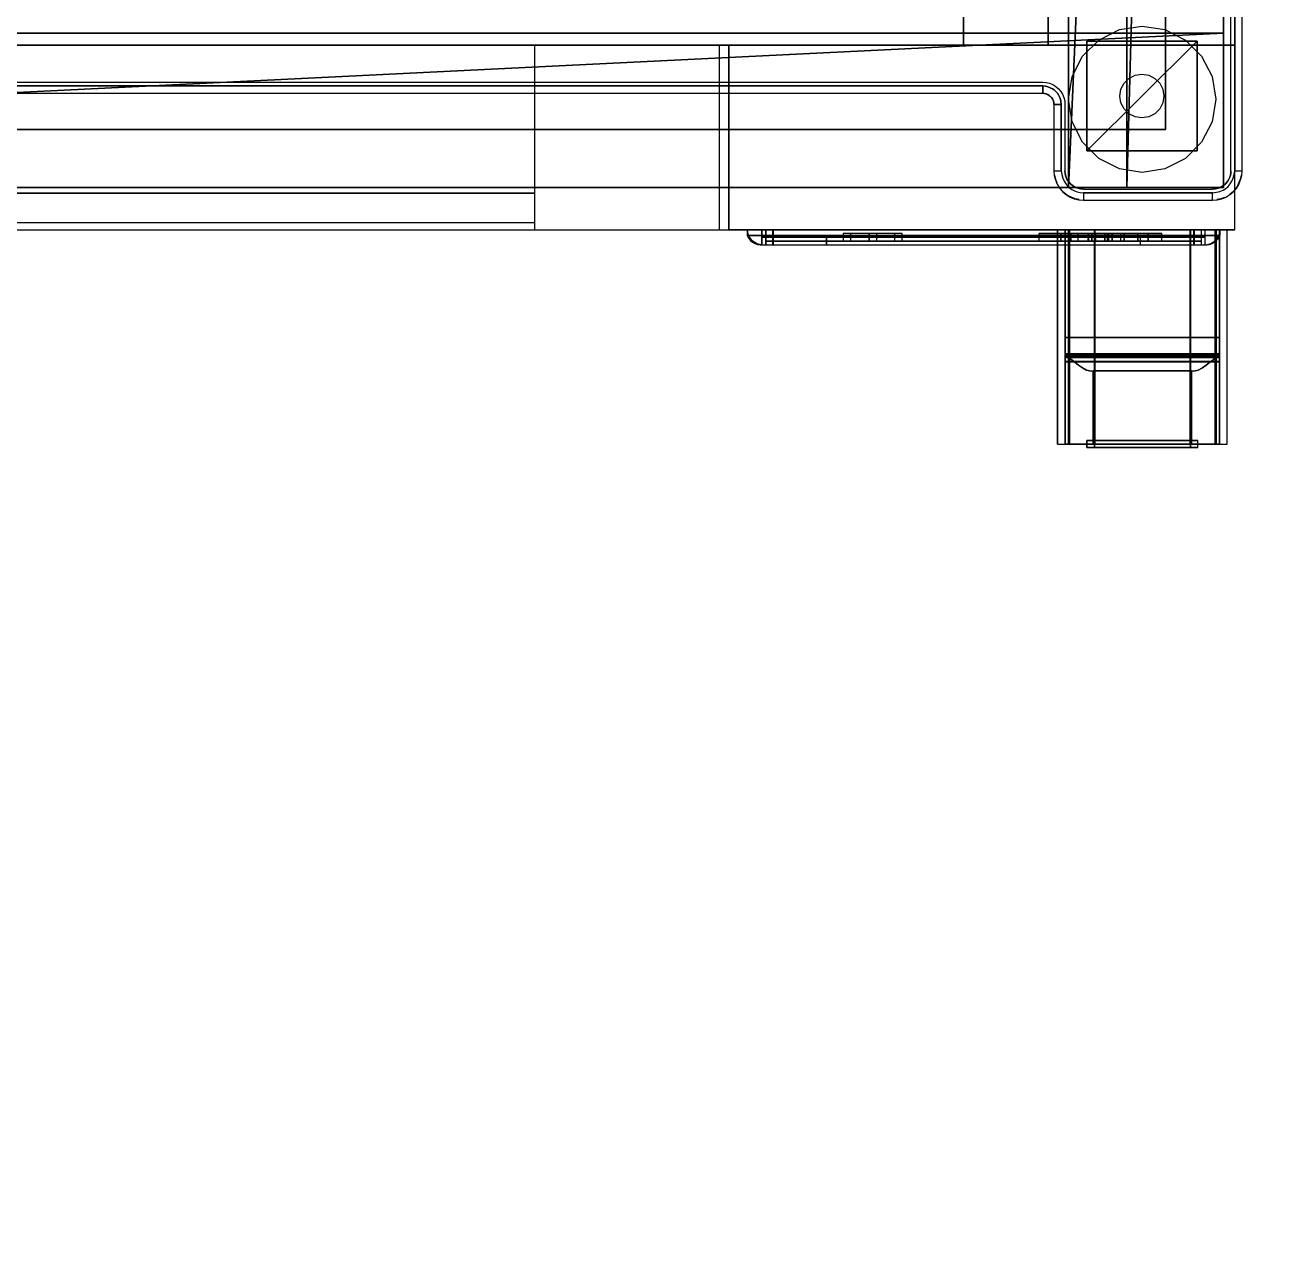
# Model space of a CAD drawing. Units: millimetres at full size, sheet at 1:50. Extents: x -9750 to 9750, y -6680 to 6675.
# Drawn here: x -1198 to -861.9, y 3808.8 to 4139.1 of the extents above; entities that cross this region are included whole.
import ezdxf

# ---------------------------------------------------------------- set-up
doc = ezdxf.new("R2010")
doc.units = ezdxf.units.MM
doc.header["$LTSCALE"] = 50
doc.layers.add('0-A_汎用オブジェクト（実装）', color=4, linetype='Continuous')

msp = doc.modelspace()

# ---------------------------------------------------------------- wipeouts: each hides what was drawn before it
msp.add_wipeout([(296.23, 5045.05), (-3865.77, 5045.05), (-3865.77, 3795.05), (-3865.77, 3795.05)])

# ---------------------------------------------------------------- next in the draw order: wipeouts: each hides what was drawn before it
msp.add_wipeout([(296.23, 5045.05), (-3865.77, 3795.05), (296.23, 3795.05), (296.23, 3795.05)])

# ---------------------------------------------------------------- next in the draw order: linework, layer by layer
at = {"layer": '0-A_汎用オブジェクト（実装）'}
for p, q in [((-899.68, 4095.05), (-899.68, 5045.05)), ((-899.68, 4095.05), (-899.68, 5045.05)), ((-873.44, 5045.05), (-873.44, 4095.05)), ((-873.44, 5045.05), (-873.44, 4095.05)), ((-873.44, 5045.05), (-873.44, 4095.05)), ((-889.18, 5029.39), (-889.18, 4110.71)), ((-889.18, 5029.39), (-889.18, 4110.71)), ((-868.45, 4099.57), (-868.45, 4159.52)), ((-871.45, 4099.57), (-871.45, 4156.52)), ((-871.45, 4099.57), (-871.45, 4156.52)), ((-943.85, 4151.93), (-943.85, 4133.52)), ((-920.92, 4151.93), (-920.92, 4133.52)), ((-907.22, 4134.96), (-901.67, 4137.78)), ((-907.22, 4134.96), (-901.67, 4137.78)), ((-901.67, 4137.78), (-895.52, 4138.75)), ((-901.67, 4137.78), (-895.52, 4138.75)), ((-895.52, 4138.75), (-889.36, 4137.78)), ((-895.52, 4138.75), (-889.36, 4137.78)), ((-889.36, 4137.78), (-883.81, 4134.96)), ((-889.36, 4137.78), (-883.81, 4134.96)), ((-1723.44, 4136.81), (-873.44, 4136.81)), ((-1723.44, 4136.81), (-873.44, 4136.81)), ((-911.63, 4130.58), (-907.22, 4134.96)), ((-911.63, 4130.58), (-907.22, 4134.96)), ((-910.49, 4104.93), (-910.49, 4134.62)), ((-880.64, 4134.62), (-910.49, 4104.93)), ((-910.49, 4134.62), (-880.64, 4134.62)), ((-883.81, 4134.96), (-879.41, 4130.58)), ((-883.81, 4134.96), (-879.41, 4130.58)), ((-873.44, 4136.81), (-873.44, 4095.05)), ((-1726.45, 4133.52), (-870.45, 4133.52)), ((-1726.45, 4133.52), (-870.45, 4133.52)), ((-1675.98, 4133.52), (-920.92, 4133.52)), ((-1059.95, 4083.52), (-1059.95, 4133.52)), ((-1009.95, 4083.52), (-1009.95, 4133.52)), ((-1007.45, 4083.52), (-1007.45, 4133.52)), ((-870.45, 4133.52), (-1007.45, 4133.52)), ((-870.45, 4083.52), (-870.45, 4133.52)), ((-870.45, 4083.52), (-870.45, 4133.52)), ((-914.46, 4125.06), (-911.63, 4130.58)), ((-914.46, 4125.06), (-911.63, 4130.58)), ((-879.41, 4130.58), (-876.58, 4125.06)), ((-879.4, 4130.58), (-876.58, 4125.06)), ((-915.43, 4118.93), (-914.46, 4125.06)), ((-900.39, 4123.26), (-899.07, 4124.58)), ((-900.39, 4123.26), (-899.07, 4124.58)), ((-899.07, 4124.58), (-897.41, 4125.42)), ((-899.07, 4124.58), (-897.41, 4125.42)), ((-897.41, 4125.42), (-895.56, 4125.71)), ((-897.41, 4125.42), (-895.56, 4125.71)), ((-895.56, 4125.71), (-893.72, 4125.42)), ((-876.58, 4125.06), (-875.6, 4118.93)), ((-876.58, 4125.06), (-875.6, 4118.93)), ((-1674.49, 4123.52), (-922.41, 4123.52)), ((-1674.49, 4123.52), (-922.41, 4123.52)), ((-901.53, 4119.77), (-901.24, 4121.61)), ((-901.53, 4119.77), (-901.24, 4121.61)), ((-901.24, 4121.61), (-900.39, 4123.26)), ((-901.24, 4121.61), (-900.39, 4123.26)), ((-890.74, 4123.26), (-889.89, 4121.61)), ((-889.89, 4121.61), (-889.6, 4119.77)), ((-889.89, 4121.61), (-889.6, 4119.77)), ((-873.44, 4121.15), (-873.44, 4095.05)), ((-873.44, 4121.15), (-873.44, 4095.05)), ((-1674.49, 4120.52), (-922.41, 4120.52)), ((-919.41, 4117.52), (-919.41, 4099.56)), ((-916.41, 4117.52), (-916.41, 4099.56)), ((-914.46, 4112.81), (-915.43, 4118.93)), ((-901.24, 4117.94), (-901.53, 4119.77)), ((-889.89, 4117.94), (-890.74, 4116.28)), ((-889.89, 4117.94), (-890.74, 4116.28)), ((-889.6, 4119.77), (-889.89, 4117.94)), ((-889.6, 4119.77), (-889.89, 4117.94)), ((-875.6, 4118.93), (-876.58, 4112.81)), ((-875.6, 4118.93), (-876.58, 4112.81)), ((-897.41, 4114.13), (-899.07, 4114.97)), ((-895.56, 4113.84), (-897.41, 4114.13)), ((-895.56, 4113.84), (-897.41, 4114.13)), ((-893.72, 4114.13), (-895.56, 4113.84)), ((-893.72, 4114.13), (-895.56, 4113.84)), ((-892.06, 4114.97), (-893.72, 4114.13)), ((-892.06, 4114.97), (-893.72, 4114.13)), ((-890.74, 4116.28), (-892.06, 4114.97)), ((-890.74, 4116.28), (-892.06, 4114.97)), ((-889.18, 4110.71), (-1707.7, 4110.71)), ((-911.63, 4107.29), (-914.46, 4112.81)), ((-911.63, 4107.29), (-914.46, 4112.81)), ((-876.58, 4112.81), (-879.41, 4107.29)), ((-876.58, 4112.81), (-879.41, 4107.29)), ((-907.22, 4102.91), (-911.63, 4107.29)), ((-907.22, 4102.91), (-911.63, 4107.29)), ((-879.41, 4107.29), (-883.81, 4102.91)), ((-879.4, 4107.29), (-883.81, 4102.91)), ((-901.67, 4100.09), (-907.22, 4102.91)), ((-901.67, 4100.09), (-907.22, 4102.91)), ((-883.81, 4102.91), (-889.36, 4100.09)), ((-883.81, 4102.91), (-889.36, 4100.09)), ((-895.52, 4099.12), (-901.67, 4100.09)), ((-895.52, 4099.12), (-901.67, 4100.09)), ((-889.36, 4100.09), (-895.52, 4099.12)), ((-889.36, 4100.09), (-895.52, 4099.12)), ((-873.44, 4095.05), (-1723.44, 4095.05)), ((-873.44, 4095.05), (-915.42, 4095.05)), ((-873.44, 4095.05), (-915.42, 4095.05)), ((-911.42, 4094.57), (-876.45, 4094.57)), ((-911.42, 4094.57), (-876.45, 4094.57)), ((-1536.95, 4093.52), (-1059.95, 4093.52)), ((-1059.95, 4085.52), (-1059.95, 4093.52)), ((-911.42, 4091.57), (-876.45, 4091.57)), ((-1536.95, 4085.52), (-1059.95, 4085.52)), ((-1726.45, 4083.52), (-870.45, 4083.52)), ((-1586.95, 4083.52), (-1009.95, 4083.52)), ((-1002.45, 4083.52), (-874.45, 4083.52)), ((-874.47, 4083.52), (-1002.44, 4083.52)), ((-998.44, 4079.52), (-998.44, 4083.52)), ((-998.44, 4081.52), (-998.44, 4083.52)), ((-878.46, 4083.52), (-998.44, 4083.52)), ((-878.46, 4081.52), (-998.44, 4081.52)), ((-997.44, 4080.52), (-997.44, 4083.52)), ((-997.44, 4079.52), (-997.44, 4083.52)), ((-997.44, 4083.52), (-879.47, 4083.52)), ((-879.47, 4080.52), (-997.44, 4080.52)), ((-980.95, 4081.52), (-895.95, 4081.52)), ((-980.95, 4079.52), (-980.95, 4081.52)), ((-960.44, 4082.52), (-976.44, 4082.52)), ((-960.44, 4080.52), (-976.44, 4080.52)), ((-969.44, 4082.52), (-969.44, 4080.52)), ((-967.44, 4082.52), (-967.44, 4080.52)), ((-923.46, 4082.52), (-890.15, 4082.52)), ((-890.15, 4080.52), (-923.46, 4080.52)), ((-918.44, 4025.52), (-918.44, 4083.52)), ((-918.44, 4083.52), (-872.46, 4083.52)), ((-874.52, 4083.52), (-916.38, 4083.52)), ((-916.38, 4025.52), (-916.38, 4083.52)), ((-900.38, 4082.52), (-900.38, 4080.52)), ((-900.38, 4082.52), (-900.38, 4080.52)), ((-896.65, 4082.52), (-896.65, 4080.52)), ((-895.95, 4079.52), (-895.95, 4081.52)), ((-893.87, 4082.52), (-893.87, 4080.52)), ((-879.47, 4079.52), (-879.47, 4083.52)), ((-879.47, 4080.52), (-879.47, 4083.52)), ((-878.46, 4079.52), (-878.46, 4083.52)), ((-878.46, 4081.52), (-878.46, 4083.52)), ((-874.52, 4083.52), (-874.52, 4025.52)), ((-874.47, 4083.52), (-874.47, 4082.02)), ((-872.46, 4025.52), (-872.46, 4083.52)), ((-998.94, 4079.52), (-877.97, 4079.52)), ((-980.95, 4079.52), (-895.95, 4079.52)), ((-918.44, 4025.52), (-872.46, 4025.52)), ((-874.52, 4025.52), (-916.38, 4025.52)), ((-910.45, 4024.57), (-910.45, 4026.52)), ((-910.45, 4026.52), (-880.45, 4026.52)), ((-880.45, 4024.57), (-910.45, 4024.57)), ((-880.45, 4024.57), (-880.45, 4026.52))]:
    msp.add_line(p, q, dxfattribs=at)
for points in [[(-915.42, 4095.05), (-873.44, 4095.05), (-873.44, 5045.05), (-915.42, 4095.05), (-873.44, 5045.05), (-915.42, 5045.05)], [(-915.42, 4095.05), (-873.44, 5045.05), (-915.42, 5045.05)], [(-899.68, 4095.05), (-873.44, 5045.05), (-899.68, 5045.05)], [(-899.68, 4095.05), (-873.44, 4095.05), (-873.44, 5045.05)], [(-1707.7, 4110.71), (-889.18, 4110.71), (-889.18, 5029.39), (-1707.7, 4110.71), (-889.18, 5029.39), (-1707.7, 5029.39)], [(-1707.7, 4110.71), (-889.18, 4110.71), (-889.18, 5029.39)], [(-870.45, 4157.52), (-870.45, 4099.57), (-868.45, 4099.57), (-868.45, 4159.52)], [(-920.92, 4151.93), (-1675.98, 4151.93), (-1675.98, 4133.52), (-920.92, 4133.52)], [(-1675.98, 4151.93), (-1675.98, 4133.52), (-920.92, 4133.52), (-920.92, 4151.93)], [(-1653.05, 4151.93), (-1653.05, 4133.52), (-943.85, 4133.52), (-943.85, 4151.93)], [(-943.85, 4151.93), (-1653.05, 4151.93), (-1653.05, 4133.52), (-943.85, 4133.52)], [(-1723.44, 4095.05), (-873.44, 4095.05), (-873.44, 4136.81), (-1723.44, 4095.05), (-873.44, 4136.81), (-1723.44, 4136.81)], [(-1723.44, 4095.05), (-873.44, 4095.05), (-873.44, 4136.81), (-1723.44, 4095.05), (-873.44, 4136.81), (-1723.44, 4136.81)], [(-910.49, 4104.93), (-880.64, 4104.93), (-880.64, 4134.62)], [(-910.49, 4104.93), (-880.64, 4134.62), (-910.49, 4134.62)], [(-880.64, 4134.62), (-880.64, 4104.93), (-910.49, 4104.93), (-880.64, 4104.93)], [(-910.49, 4104.93), (-880.64, 4134.62), (-910.49, 4134.62)], [(-1726.45, 4083.52), (-870.45, 4083.52), (-870.45, 4133.52), (-1726.45, 4133.52)], [(-870.45, 4083.52), (-870.45, 4133.52), (-1726.45, 4133.52), (-1726.45, 4083.52)], [(-1726.45, 4083.52), (-870.45, 4083.52), (-870.45, 4133.52), (-1726.45, 4133.52)], [(-870.45, 4083.52), (-870.45, 4133.52), (-1726.45, 4133.52), (-1726.45, 4083.52)], [(-1586.95, 4083.52), (-1009.95, 4083.52), (-1009.95, 4133.52), (-1586.95, 4133.52)], [(-1009.95, 4083.52), (-1009.95, 4133.52), (-1586.95, 4133.52), (-1586.95, 4083.52)], [(-1059.95, 4083.52), (-1059.95, 4133.52), (-1536.95, 4133.52), (-1536.95, 4083.52)], [(-1536.95, 4083.52), (-1059.95, 4083.52), (-1059.95, 4133.52), (-1536.95, 4133.52)], [(-1007.45, 4083.52), (-870.45, 4083.52), (-870.45, 4133.52), (-1007.45, 4133.52)], [(-922.41, 4122.52), (-1674.49, 4122.52), (-1674.49, 4120.52), (-922.41, 4120.52)], [(-919.47, 4117.96), (-919.41, 4117.52), (-917.41, 4117.52), (-917.53, 4118.4), (-917.74, 4119.19), (-918.04, 4119.89), (-918.41, 4120.52), (-918.87, 4121.06), (-919.32, 4121.45), (-919.82, 4121.78), (-920.38, 4122.05), (-921, 4122.27), (-921.67, 4122.42), (-922.41, 4122.52), (-922.41, 4120.52), (-921.97, 4120.46), (-921.56, 4120.37), (-921.19, 4120.24), (-920.85, 4120.08), (-920.55, 4119.88), (-920.28, 4119.65), (-920.05, 4119.38), (-919.85, 4119.08), (-919.69, 4118.74), (-919.56, 4118.37)], [(-922.41, 4120.52), (-921.97, 4120.46), (-921.56, 4120.37), (-921.19, 4120.24), (-920.87, 4120.08), (-920.55, 4119.88), (-920.64, 4119.95), (-921.04, 4120.2), (-921.48, 4120.38), (-921.94, 4120.49)], [(-920.05, 4119.38), (-919.85, 4119.08), (-919.69, 4118.74), (-919.56, 4118.37), (-919.47, 4117.96), (-919.41, 4117.52), (-919.44, 4117.99), (-919.55, 4118.45), (-919.73, 4118.89), (-919.98, 4119.29)], [(-917.41, 4099.56), (-917.41, 4117.52), (-919.41, 4117.52), (-919.41, 4099.56)], [(-919.08, 4097.5), (-918.65, 4096.32), (-918.99, 4097.3), (-919.24, 4098.38)], [(-868.61, 4098.39), (-868.86, 4097.31), (-869.56, 4095.59), (-868.77, 4097.51)], [(-916.35, 4093.29), (-916.11, 4093.09), (-917.07, 4093.91), (-917.88, 4094.86), (-917.68, 4094.62), (-917.07, 4093.91)], [(-871.5, 4093.29), (-870.79, 4093.91), (-870.17, 4094.62), (-869.97, 4094.86), (-870.13, 4094.68), (-869.64, 4095.43), (-869.32, 4095.93), (-870.13, 4094.68), (-870.79, 4093.91), (-871.74, 4093.09)], [(-1536.95, 4085.52), (-1059.95, 4085.52), (-1059.95, 4093.52), (-1536.95, 4093.52)], [(-1059.95, 4085.52), (-1059.95, 4093.52), (-1536.95, 4093.52), (-1536.95, 4085.52)], [(-916.29, 4093.25), (-915.55, 4092.76), (-915.04, 4092.44)], [(-912.59, 4091.73), (-913.67, 4091.98), (-915.38, 4092.68), (-913.47, 4091.89)], [(-876.45, 4093.57), (-911.42, 4093.57), (-911.42, 4091.57), (-876.45, 4091.57)], [(-874.39, 4091.89), (-873.2, 4092.32), (-874.19, 4091.98), (-875.27, 4091.73)], [(-1002.45, 4083.52), (-1002.4, 4083.01), (-1002.29, 4082.5), (-1002.12, 4082), (-1001.88, 4081.54), (-1001.59, 4081.11), (-1001.25, 4080.72), (-1000.86, 4080.37), (-1000.42, 4080.08), (-999.96, 4079.84), (-999.47, 4079.67), (-998.96, 4079.56), (-998.44, 4079.52), (-995.39, 4079.52), (-995.4, 4079.56), (-995.41, 4079.67), (-995.41, 4079.84), (-995.42, 4080.08), (-995.43, 4080.37), (-995.43, 4080.72), (-995.44, 4081.11), (-995.44, 4081.54), (-995.44, 4082), (-995.45, 4082.5), (-995.45, 4083.01), (-995.45, 4083.52)], [(-1002.45, 4083.52), (-1002.4, 4083.01), (-1002.29, 4082.5), (-1002.12, 4082), (-1001.88, 4081.54), (-1001.59, 4081.11), (-1001.25, 4080.72), (-1000.86, 4080.37), (-1000.42, 4080.08), (-999.96, 4079.84), (-999.47, 4079.67), (-998.96, 4079.56), (-998.44, 4079.52), (-995.39, 4079.52), (-995.4, 4079.56), (-995.41, 4079.67), (-995.41, 4079.84), (-995.42, 4080.08), (-995.43, 4080.37), (-995.43, 4080.72), (-995.44, 4081.11), (-995.44, 4081.54), (-995.44, 4082), (-995.45, 4082.5), (-995.45, 4083.01), (-995.45, 4083.52)], [(-995.52, 4082.02), (-995.52, 4083.52), (-1002.44, 4083.52), (-1002.44, 4082.02)], [(-995.5, 4082.02), (-995.5, 4083.52), (-1002.44, 4083.52), (-1002.44, 4082.02)], [(-1002.44, 4082.02), (-1002.38, 4081.88), (-1002.04, 4081.23), (-1001.57, 4080.65), (-1001.01, 4080.18), (-1000.36, 4079.83), (-999.66, 4079.61), (-998.94, 4079.52), (-995.47, 4079.52), (-995.48, 4079.61), (-995.49, 4079.83), (-995.5, 4080.18), (-995.51, 4080.65), (-995.52, 4081.23), (-995.52, 4081.88), (-995.52, 4082.02)], [(-1002.44, 4082.02), (-1002.38, 4081.88), (-1002.04, 4081.23), (-1001.57, 4080.65), (-1001.01, 4080.18), (-1000.36, 4079.83), (-999.66, 4079.61), (-998.94, 4079.52), (-995.46, 4079.52), (-995.47, 4079.61), (-995.48, 4079.83), (-995.48, 4080.18), (-995.49, 4080.65), (-995.5, 4081.23), (-995.5, 4081.88), (-995.5, 4082.02)], [(-998.44, 4083.52), (-998.44, 4081.52), (-995.41, 4081.52), (-995.41, 4083.52)], [(-995.39, 4079.52), (-995.39, 4083.52), (-998.44, 4083.52), (-998.44, 4079.52), (-998.39, 4079.52)], [(-998.44, 4083.52), (-998.44, 4081.52), (-995.41, 4081.52), (-995.41, 4083.52)], [(-998.44, 4079.52), (-995.39, 4079.52), (-995.39, 4083.52), (-998.44, 4083.52)], [(-995.44, 4079.52), (-995.44, 4083.52), (-997.44, 4083.52), (-997.44, 4079.52)], [(-997.44, 4083.52), (-997.44, 4080.52), (-995.44, 4080.52), (-995.44, 4083.52)], [(-997.44, 4083.52), (-997.44, 4080.52), (-995.43, 4080.52), (-995.43, 4083.52)], [(-997.44, 4079.52), (-995.43, 4079.52), (-995.43, 4083.52), (-997.44, 4083.52)], [(-881.39, 4082.02), (-881.39, 4083.52), (-995.52, 4083.52), (-995.52, 4082.02)], [(-995.47, 4079.52), (-881.44, 4079.52), (-881.43, 4079.61), (-881.42, 4079.83), (-881.41, 4080.18), (-881.4, 4080.65), (-881.39, 4081.23), (-881.39, 4081.88), (-881.39, 4082.02), (-995.52, 4082.02), (-995.52, 4081.88), (-995.52, 4081.23), (-995.51, 4080.65), (-995.5, 4080.18), (-995.49, 4079.83), (-995.48, 4079.61)], [(-995.5, 4082.02), (-881.39, 4082.02), (-881.39, 4083.52), (-995.5, 4083.52)], [(-881.44, 4079.52), (-881.43, 4079.61), (-881.42, 4079.83), (-881.41, 4080.18), (-881.4, 4080.65), (-881.39, 4081.23), (-881.39, 4081.88), (-881.39, 4082.02), (-995.5, 4082.02), (-995.5, 4081.88), (-995.5, 4081.23), (-995.49, 4080.65), (-995.48, 4080.18), (-995.48, 4079.83), (-995.47, 4079.61), (-995.46, 4079.52)], [(-995.4, 4079.56), (-995.39, 4079.52), (-881.5, 4079.52), (-881.49, 4079.56), (-881.49, 4079.67), (-881.48, 4079.84), (-881.47, 4080.08), (-881.47, 4080.37), (-881.46, 4080.72), (-881.46, 4081.11), (-881.45, 4081.54), (-881.45, 4082), (-881.45, 4082.5), (-881.45, 4083.01), (-881.45, 4083.52), (-995.45, 4083.52), (-995.45, 4083.01), (-995.45, 4082.5), (-995.44, 4082), (-995.44, 4081.54), (-995.44, 4081.11), (-995.43, 4080.72), (-995.43, 4080.37), (-995.42, 4080.08), (-995.41, 4079.84), (-995.41, 4079.67)], [(-881.49, 4079.56), (-881.49, 4079.67), (-881.48, 4079.84), (-881.47, 4080.08), (-881.47, 4080.37), (-881.46, 4080.72), (-881.46, 4081.11), (-881.45, 4081.54), (-881.45, 4082), (-881.45, 4082.5), (-881.45, 4083.01), (-881.45, 4083.52), (-995.45, 4083.52), (-995.45, 4083.01), (-995.45, 4082.5), (-995.44, 4082), (-995.44, 4081.54), (-995.44, 4081.11), (-995.43, 4080.72), (-995.43, 4080.37), (-995.42, 4080.08), (-995.41, 4079.84), (-995.41, 4079.67), (-995.4, 4079.56), (-995.39, 4079.52), (-881.5, 4079.52)], [(-995.44, 4080.52), (-881.47, 4080.52), (-881.47, 4083.52), (-995.44, 4083.52)], [(-881.47, 4083.52), (-995.44, 4083.52), (-995.44, 4079.52), (-881.47, 4079.52)], [(-995.43, 4083.52), (-995.43, 4079.52), (-881.47, 4079.52), (-881.47, 4083.52)], [(-881.47, 4080.52), (-881.47, 4083.52), (-995.43, 4083.52), (-995.43, 4080.52)], [(-995.41, 4081.52), (-881.48, 4081.52), (-881.48, 4083.52), (-995.41, 4083.52)], [(-881.48, 4081.52), (-881.48, 4083.52), (-995.41, 4083.52), (-995.41, 4081.52)], [(-881.5, 4083.52), (-995.39, 4083.52), (-995.39, 4079.52), (-881.5, 4079.52)], [(-995.39, 4083.52), (-995.39, 4079.52), (-881.5, 4079.52), (-881.5, 4083.52)], [(-980.95, 4079.52), (-895.95, 4079.52), (-895.95, 4081.52), (-980.95, 4081.52)], [(-895.95, 4079.52), (-895.95, 4081.52), (-980.95, 4081.52), (-980.95, 4079.52)], [(-960.44, 4080.52), (-960.44, 4082.52), (-976.44, 4082.52), (-976.44, 4080.52)], [(-960.44, 4080.52), (-960.44, 4082.52), (-976.44, 4082.52), (-976.44, 4080.52)], [(-974.44, 4082.52), (-974.44, 4080.52), (-969.44, 4080.52), (-969.44, 4082.52)], [(-967.44, 4082.52), (-967.44, 4080.52), (-962.44, 4080.52), (-962.44, 4082.52)], [(-923.46, 4082.52), (-923.46, 4080.52), (-917.53, 4080.52), (-917.53, 4082.52)], [(-918.44, 4083.52), (-918.44, 4025.52), (-915.42, 4025.52), (-915.42, 4083.52)], [(-918.44, 4083.52), (-918.44, 4025.52), (-915.19, 4025.52), (-915.19, 4083.52)], [(-910.08, 4082.52), (-917.53, 4082.52), (-917.53, 4080.52), (-910.08, 4080.52)], [(-917.53, 4082.52), (-917.53, 4080.52), (-914.84, 4080.52), (-914.84, 4082.52)], [(-916.38, 4054.43), (-916.38, 4049.83), (-874.52, 4049.83), (-874.52, 4054.43), (-916.38, 4054.43), (-874.52, 4054.43), (-874.52, 4083.52), (-916.38, 4083.52)], [(-916.38, 4083.52), (-916.38, 4025.52), (-915.42, 4025.52), (-915.42, 4083.52)], [(-908.45, 4025.52), (-882.44, 4025.52), (-882.44, 4083.52), (-908.45, 4083.52), (-908.45, 4025.52), (-908.45, 4083.52), (-915.42, 4083.52), (-915.42, 4025.52)], [(-915.42, 4083.52), (-915.42, 4025.52), (-908.45, 4025.52), (-908.45, 4083.52)], [(-915.19, 4083.52), (-915.19, 4025.52), (-908.36, 4025.52), (-908.36, 4083.52)], [(-914.84, 4082.52), (-914.84, 4080.52), (-910.07, 4080.52), (-910.07, 4082.52)], [(-912.93, 4082.52), (-912.93, 4080.52), (-893.87, 4080.52), (-893.87, 4082.52)], [(-909.11, 4082.52), (-912.93, 4082.52), (-912.93, 4080.52), (-909.11, 4080.52)], [(-905.59, 4082.52), (-910.08, 4082.52), (-910.08, 4080.52), (-905.59, 4080.52)], [(-908.16, 4080.52), (-908.16, 4082.52), (-910.07, 4082.52), (-910.07, 4080.52)], [(-908.16, 4082.52), (-909.11, 4082.52), (-909.11, 4080.52), (-908.16, 4080.52)], [(-882.44, 4025.52), (-882.44, 4083.52), (-908.45, 4083.52), (-908.45, 4025.52)], [(-882.54, 4025.52), (-882.54, 4083.52), (-908.36, 4083.52), (-908.36, 4025.52)], [(-908.23, 4082.52), (-908.23, 4080.52), (-904.6, 4080.52), (-904.6, 4082.52)], [(-893.87, 4082.52), (-908.23, 4082.52), (-908.23, 4080.52), (-893.87, 4080.52)], [(-904.88, 4082.52), (-908.16, 4082.52), (-908.16, 4080.52), (-904.88, 4080.52)], [(-908.16, 4082.52), (-908.16, 4080.52), (-904.88, 4080.52), (-904.88, 4082.52)], [(-903.61, 4080.52), (-903.61, 4082.52), (-905.59, 4082.52), (-905.59, 4080.52)], [(-901.26, 4080.52), (-901.26, 4082.52), (-904.88, 4082.52), (-904.88, 4080.52)], [(-904.6, 4082.52), (-904.6, 4080.52), (-903.61, 4080.52), (-903.61, 4082.52)], [(-900.38, 4082.52), (-903.61, 4082.52), (-903.61, 4080.52), (-900.38, 4080.52)], [(-903.61, 4082.52), (-903.61, 4080.52), (-900.38, 4080.52), (-900.38, 4082.52)], [(-896.65, 4082.52), (-900.38, 4082.52), (-900.38, 4080.52), (-896.65, 4080.52)], [(-900.38, 4082.52), (-900.38, 4080.52), (-896.65, 4080.52), (-896.65, 4082.52)], [(-890.15, 4082.52), (-893.87, 4082.52), (-893.87, 4080.52), (-890.15, 4080.52)], [(-882.54, 4083.52), (-882.54, 4025.52), (-875.7, 4025.52), (-875.7, 4083.52)], [(-875.48, 4025.52), (-875.48, 4083.52), (-882.44, 4083.52), (-882.44, 4025.52)], [(-882.44, 4083.52), (-882.44, 4025.52), (-875.48, 4025.52), (-875.48, 4083.52)], [(-881.45, 4083.52), (-881.45, 4083.01), (-881.45, 4082.5), (-881.45, 4082), (-881.45, 4081.54), (-881.46, 4081.11), (-881.46, 4080.72), (-881.47, 4080.37), (-881.47, 4080.08), (-881.48, 4079.84), (-881.49, 4079.67), (-881.49, 4079.56), (-881.5, 4079.52), (-878.46, 4079.52), (-877.94, 4079.56), (-877.43, 4079.67), (-876.94, 4079.84), (-876.47, 4080.08), (-876.04, 4080.37), (-875.65, 4080.72), (-875.3, 4081.11), (-875.01, 4081.54), (-874.78, 4082), (-874.6, 4082.5), (-874.49, 4083.01), (-874.45, 4083.52)], [(-878.46, 4079.52), (-878.46, 4083.52), (-881.5, 4083.52), (-881.5, 4079.52), (-881.03, 4079.52)], [(-881.5, 4079.52), (-878.5, 4079.52), (-878.46, 4079.52), (-878.46, 4083.52), (-881.5, 4083.52)], [(-881.45, 4083.52), (-881.45, 4083.01), (-881.45, 4082.5), (-881.45, 4082), (-881.45, 4081.54), (-881.46, 4081.11), (-881.46, 4080.72), (-881.47, 4080.37), (-881.47, 4080.08), (-881.48, 4079.84), (-881.49, 4079.67), (-881.49, 4079.56), (-881.5, 4079.52), (-878.46, 4079.52), (-877.94, 4079.56), (-877.43, 4079.67), (-876.94, 4079.84), (-876.47, 4080.08), (-876.04, 4080.37), (-875.65, 4080.72), (-875.3, 4081.11), (-875.01, 4081.54), (-874.78, 4082), (-874.6, 4082.5), (-874.49, 4083.01), (-874.45, 4083.52)], [(-881.48, 4083.52), (-881.48, 4081.52), (-878.46, 4081.52), (-878.46, 4083.52)], [(-881.48, 4083.52), (-881.48, 4081.52), (-878.46, 4081.52), (-878.46, 4083.52)], [(-879.47, 4079.52), (-879.47, 4083.52), (-881.47, 4083.52), (-881.47, 4079.52)], [(-881.47, 4083.52), (-881.47, 4080.52), (-879.47, 4080.52), (-879.47, 4083.52)], [(-881.47, 4079.52), (-879.47, 4079.52), (-879.47, 4083.52), (-881.47, 4083.52)], [(-881.47, 4083.52), (-881.47, 4080.52), (-879.47, 4080.52), (-879.47, 4083.52)], [(-881.39, 4082.02), (-881.39, 4081.88), (-881.39, 4081.23), (-881.4, 4080.65), (-881.41, 4080.18), (-881.42, 4079.83), (-881.43, 4079.61), (-881.44, 4079.52), (-877.97, 4079.52), (-877.25, 4079.61), (-876.55, 4079.83), (-875.9, 4080.18), (-875.34, 4080.65), (-874.87, 4081.23), (-874.52, 4081.88), (-874.47, 4082.02)], [(-881.39, 4082.02), (-881.39, 4081.88), (-881.39, 4081.23), (-881.4, 4080.65), (-881.41, 4080.18), (-881.42, 4079.83), (-881.43, 4079.61), (-881.44, 4079.52), (-877.97, 4079.52), (-877.25, 4079.61), (-876.55, 4079.83), (-875.9, 4080.18), (-875.34, 4080.65), (-874.87, 4081.23), (-874.52, 4081.88), (-874.47, 4082.02)], [(-874.47, 4082.02), (-874.47, 4083.52), (-881.39, 4083.52), (-881.39, 4082.02)], [(-874.47, 4082.02), (-874.47, 4083.52), (-881.39, 4083.52), (-881.39, 4082.02)], [(-875.7, 4083.52), (-875.7, 4025.52), (-872.46, 4025.52), (-872.46, 4083.52)], [(-875.48, 4083.52), (-875.48, 4025.52), (-874.52, 4025.52), (-874.52, 4083.52)], [(-875.48, 4083.52), (-875.48, 4025.52), (-872.46, 4025.52), (-872.46, 4083.52)], [(-916.38, 4049.57), (-874.52, 4049.57), (-874.52, 4050), (-916.38, 4050)], [(-909.35, 4045.26), (-910.57, 4045.52), (-911.68, 4046.13), (-912.72, 4046.86), (-913.65, 4047.59), (-914.48, 4048.28), (-915.23, 4048.9), (-915.82, 4049.38), (-916.21, 4049.67), (-916.26, 4049.7), (-916.3, 4049.79), (-916.33, 4049.87), (-916.36, 4049.93), (-916.37, 4049.96), (-916.37, 4049.98), (-916.38, 4049.99), (-916.38, 4025.52), (-908.79, 4025.52), (-908.79, 4045.32)], [(-916.38, 4049.86), (-916.38, 4049.57), (-874.52, 4049.57), (-874.52, 4049.86)], [(-916.38, 4049.85), (-916.38, 4049.57), (-874.52, 4049.57), (-874.52, 4049.85)], [(-916.38, 4049.42), (-874.52, 4049.42), (-874.52, 4049.83), (-916.38, 4049.83)], [(-916.38, 4049.82), (-916.38, 4049.57), (-874.52, 4049.57), (-874.52, 4049.82)], [(-874.52, 4049.81), (-916.38, 4049.72), (-916.38, 4049.57), (-874.52, 4049.57)], [(-916.38, 4049.76), (-916.38, 4049.57), (-874.52, 4049.57), (-874.52, 4049.76)], [(-916.38, 4049.57), (-874.52, 4049.57), (-874.52, 4049.66), (-916.38, 4049.66)], [(-916.38, 4049.42), (-874.52, 4049.42), (-874.52, 4049.65), (-916.38, 4049.65)], [(-916.38, 4049.57), (-874.52, 4049.57), (-874.52, 4049.6), (-916.38, 4049.6)], [(-916.38, 4047.87), (-874.52, 4047.87), (-874.52, 4049.57), (-916.38, 4049.57)], [(-874.52, 4049.57), (-916.38, 4049.57), (-916.38, 4049.45), (-874.52, 4049.45)], [(-874.52, 4047.83), (-874.52, 4049.57), (-916.38, 4049.57), (-916.38, 4047.83)], [(-874.52, 4049.01), (-874.52, 4049.57), (-916.38, 4049.57), (-916.38, 4049.01)], [(-874.52, 4047.83), (-874.52, 4049.57), (-916.38, 4049.57), (-916.38, 4047.83)], [(-874.52, 4049.01), (-874.52, 4049.57), (-916.38, 4049.57), (-916.38, 4049.01)], [(-874.52, 4047.82), (-874.52, 4049.57), (-916.38, 4049.57), (-916.38, 4047.82)], [(-874.52, 4049.17), (-874.52, 4049.57), (-916.38, 4049.57), (-916.38, 4049.17)], [(-874.52, 4047.94), (-874.52, 4049.42), (-916.38, 4049.42), (-916.38, 4047.94)], [(-874.68, 4049.67), (-874.63, 4049.7), (-916.26, 4049.7), (-916.21, 4049.67), (-915.82, 4049.38), (-915.23, 4048.9), (-914.48, 4048.28), (-913.65, 4047.59), (-912.72, 4046.86), (-911.68, 4046.13), (-910.57, 4045.52), (-909.35, 4045.26), (-908.79, 4045.32), (-882.1, 4045.32), (-881.54, 4045.26), (-880.32, 4045.52), (-879.21, 4046.13), (-878.18, 4046.86), (-877.25, 4047.59), (-876.41, 4048.28), (-875.66, 4048.9), (-875.07, 4049.38)], [(-874.52, 4025.52), (-874.52, 4049.99), (-874.52, 4049.98), (-874.52, 4049.96), (-874.54, 4049.93), (-874.56, 4049.87), (-874.59, 4049.79), (-874.63, 4049.7), (-874.68, 4049.67), (-875.07, 4049.38), (-875.66, 4048.9), (-876.41, 4048.28), (-877.25, 4047.59), (-878.18, 4046.86), (-879.21, 4046.13), (-880.32, 4045.52), (-881.54, 4045.26), (-882.1, 4045.32), (-882.1, 4025.52)], [(-882.1, 4045.32), (-908.79, 4045.32), (-908.79, 4025.52), (-882.1, 4025.52)], [(-910.45, 4026.52), (-910.45, 4024.57), (-908.45, 4024.57), (-908.45, 4026.52)], [(-910.45, 4026.52), (-910.45, 4024.57), (-908.45, 4024.57), (-908.45, 4026.52)], [(-908.45, 4024.57), (-882.45, 4024.57), (-882.45, 4026.52), (-908.45, 4026.52)], [(-882.45, 4024.57), (-882.45, 4026.52), (-908.45, 4026.52), (-908.45, 4024.57)], [(-882.45, 4026.52), (-882.45, 4024.57), (-880.45, 4024.57), (-880.45, 4026.52)], [(-882.45, 4026.52), (-882.45, 4024.57), (-880.45, 4024.57), (-880.45, 4026.52)]]:
    msp.add_lwpolyline(points, close=True, dxfattribs=at)
for points in [[(-915.42, 4095.05), (-873.44, 4095.05), (-873.44, 5045.05), (-915.42, 4095.05), (-915.42, 5045.05)], [(-915.42, 4095.05), (-915.42, 5045.05), (-873.44, 5045.05)], [(-899.68, 5045.05), (-873.44, 5045.05), (-873.44, 4095.05), (-899.68, 4095.05), (-873.44, 4095.05), (-873.44, 5045.05), (-899.68, 4095.05)], [(-873.44, 4095.05), (-899.68, 4095.05), (-873.44, 5045.05), (-899.68, 5045.05), (-899.68, 4095.05)], [(-889.18, 4110.71), (-1707.7, 4110.71), (-1707.7, 5029.39)], [(-917.88, 4094.86), (-917.07, 4093.91), (-916.11, 4093.09), (-915.04, 4092.44), (-913.88, 4091.96), (-912.67, 4091.66), (-911.42, 4091.57), (-876.45, 4091.57), (-875.2, 4091.66), (-873.97, 4091.96), (-872.81, 4092.44), (-871.74, 4093.09), (-870.79, 4093.91), (-869.97, 4094.86), (-869.32, 4095.93), (-868.84, 4097.09), (-868.55, 4098.31), (-868.45, 4099.57), (-868.45, 4159.52)], [(-912.96, 4094.81), (-912.2, 4094.63), (-911.42, 4094.57), (-876.45, 4094.57), (-875.66, 4094.63), (-874.9, 4094.81), (-874.18, 4095.11), (-873.51, 4095.52), (-872.91, 4096.03), (-872.4, 4096.63), (-871.99, 4097.3), (-871.69, 4098.02), (-871.51, 4098.78), (-871.45, 4099.57), (-871.45, 4156.52)], [(-912.96, 4094.81), (-912.2, 4094.63), (-911.42, 4094.57), (-876.45, 4094.57), (-875.66, 4094.63), (-874.9, 4094.81), (-874.18, 4095.11), (-873.51, 4095.52), (-872.91, 4096.03), (-872.4, 4096.63), (-871.99, 4097.3), (-871.69, 4098.02), (-871.51, 4098.78), (-871.45, 4099.57), (-871.45, 4156.52)], [(-912.29, 4093.69), (-911.42, 4093.57), (-876.45, 4093.57), (-875.4, 4093.72), (-874.45, 4093.97), (-873.6, 4094.32), (-872.85, 4094.77), (-872.2, 4095.32), (-871.65, 4095.97), (-871.2, 4096.72), (-870.85, 4097.57), (-870.6, 4098.52), (-870.45, 4099.57), (-870.45, 4157.52)], [(-873.44, 4136.81), (-873.44, 4095.05), (-1723.44, 4095.05)], [(-880.64, 4104.93), (-910.49, 4104.93), (-910.49, 4134.62)], [(-910.49, 4134.62), (-880.64, 4134.62), (-880.64, 4104.93)], [(-1726.45, 4083.52), (-870.45, 4083.52), (-870.45, 4133.52)], [(-1586.95, 4083.52), (-1586.95, 4133.52), (-1009.95, 4133.52)], [(-870.45, 4083.52), (-870.45, 4133.52), (-1007.45, 4133.52), (-1007.45, 4083.52), (-870.45, 4083.52), (-1007.45, 4083.52)], [(-914.46, 4112.81), (-915.43, 4118.93), (-914.46, 4125.06)], [(-895.56, 4125.71), (-893.72, 4125.42), (-892.06, 4124.58)], [(-893.72, 4125.42), (-892.06, 4124.58), (-890.74, 4123.26)], [(-892.06, 4124.58), (-890.74, 4123.26), (-889.89, 4121.61)], [(-1674.49, 4123.52), (-922.41, 4123.52), (-921.47, 4123.45), (-920.55, 4123.23), (-919.68, 4122.87), (-918.88, 4122.38), (-918.16, 4121.77), (-917.55, 4121.05), (-917.06, 4120.25), (-916.7, 4119.38), (-916.48, 4118.46), (-916.41, 4117.52), (-916.41, 4099.56), (-916.34, 4098.77), (-916.16, 4098.01), (-915.86, 4097.29), (-915.45, 4096.62), (-914.94, 4096.03), (-914.35, 4095.52), (-913.68, 4095.11), (-912.96, 4094.81)], [(-1674.49, 4123.52), (-922.41, 4123.52), (-921.47, 4123.45), (-920.55, 4123.23), (-919.68, 4122.87), (-918.88, 4122.38), (-918.16, 4121.77), (-917.55, 4121.05), (-917.06, 4120.25), (-916.7, 4119.38), (-916.48, 4118.46), (-916.41, 4117.52), (-916.41, 4099.56), (-916.34, 4098.77), (-916.16, 4098.01), (-915.86, 4097.29), (-915.45, 4096.62), (-914.94, 4096.03), (-914.35, 4095.52), (-913.68, 4095.11), (-912.96, 4094.81)], [(-1674.49, 4122.52), (-922.41, 4122.52), (-921.67, 4122.42), (-921, 4122.27), (-920.38, 4122.05), (-919.82, 4121.78), (-919.32, 4121.45), (-918.87, 4121.06), (-918.41, 4120.52), (-918.04, 4119.89), (-917.74, 4119.19), (-917.53, 4118.4), (-917.41, 4117.52), (-917.41, 4099.56), (-917.25, 4098.51), (-917, 4097.56), (-916.65, 4096.72), (-916.2, 4095.97), (-915.65, 4095.32), (-915.12, 4094.86), (-914.51, 4094.46), (-913.84, 4094.13), (-913.1, 4093.88), (-912.29, 4093.69)], [(-922.41, 4123.52), (-921.47, 4123.45), (-920.55, 4123.23), (-919.68, 4122.87), (-918.88, 4122.38), (-918.16, 4121.77), (-917.55, 4121.05), (-917.06, 4120.25), (-916.7, 4119.38), (-916.48, 4118.46), (-916.41, 4117.52)], [(-922.41, 4123.52), (-921.47, 4123.45), (-920.55, 4123.23), (-919.68, 4122.87), (-918.88, 4122.38), (-918.16, 4121.77), (-917.55, 4121.05), (-917.06, 4120.25), (-916.7, 4119.38), (-916.48, 4118.46), (-916.41, 4117.52), (-916.41, 4099.56)], [(-1674.49, 4120.52), (-922.41, 4120.52), (-921.94, 4120.49), (-921.48, 4120.38), (-921.04, 4120.2), (-920.64, 4119.95), (-920.28, 4119.65), (-919.98, 4119.29), (-919.73, 4118.89), (-919.55, 4118.45), (-919.44, 4117.99), (-919.41, 4117.52), (-919.41, 4099.56), (-919.31, 4098.31), (-919.01, 4097.09), (-918.53, 4095.93), (-917.88, 4094.86)], [(-900.39, 4116.28), (-901.24, 4117.94), (-901.53, 4119.77)], [(-899.07, 4114.97), (-900.39, 4116.28), (-901.24, 4117.94)], [(-897.41, 4114.13), (-899.07, 4114.97), (-900.39, 4116.28)], [(-911.42, 4094.57), (-912.2, 4094.63), (-912.96, 4094.81), (-913.68, 4095.11), (-914.35, 4095.52), (-914.94, 4096.03), (-915.45, 4096.62), (-915.86, 4097.29), (-916.16, 4098.01), (-916.34, 4098.77), (-916.41, 4099.56)], [(-911.42, 4094.57), (-912.2, 4094.63), (-912.96, 4094.81), (-913.68, 4095.11), (-914.35, 4095.52), (-914.94, 4096.03), (-915.45, 4096.62), (-915.86, 4097.29), (-916.16, 4098.01), (-916.34, 4098.77), (-916.41, 4099.56)], [(-871.45, 4099.57), (-871.51, 4098.78), (-871.69, 4098.02), (-871.99, 4097.3), (-872.4, 4096.63), (-872.91, 4096.03), (-873.51, 4095.52), (-874.18, 4095.11), (-874.9, 4094.81), (-875.66, 4094.63), (-876.45, 4094.57)], [(-871.45, 4099.57), (-871.51, 4098.78), (-871.69, 4098.02), (-871.99, 4097.3), (-872.4, 4096.63), (-872.91, 4096.03), (-873.51, 4095.52), (-874.18, 4095.11), (-874.9, 4094.81), (-875.66, 4094.63), (-876.45, 4094.57)], [(-998.44, 4079.52), (-998.96, 4079.56), (-999.47, 4079.67), (-999.96, 4079.84), (-1000.42, 4080.08), (-1000.86, 4080.37), (-1001.25, 4080.72), (-1001.59, 4081.11), (-1001.88, 4081.54), (-1002.12, 4082), (-1002.29, 4082.5), (-1002.4, 4083.01), (-1002.45, 4083.52)], [(-1002.44, 4083.52), (-1002.44, 4082.02), (-1002.38, 4081.88), (-1002.04, 4081.23), (-1001.57, 4080.65), (-1001.01, 4080.18), (-1000.36, 4079.83), (-999.66, 4079.61), (-998.94, 4079.52)], [(-893.87, 4082.52), (-893.87, 4080.52), (-890.15, 4080.52), (-890.15, 4082.52), (-893.87, 4082.52), (-893.87, 4080.52)], [(-878.46, 4079.52), (-877.94, 4079.56), (-877.43, 4079.67), (-876.94, 4079.84), (-876.47, 4080.08), (-876.04, 4080.37), (-875.65, 4080.72), (-875.3, 4081.11), (-875.01, 4081.54), (-874.78, 4082), (-874.6, 4082.5), (-874.49, 4083.01), (-874.45, 4083.52)], [(-877.97, 4079.52), (-877.25, 4079.61), (-876.55, 4079.83), (-875.9, 4080.18), (-875.34, 4080.65), (-874.87, 4081.23), (-874.52, 4081.88), (-874.47, 4082.02)]]:
    msp.add_lwpolyline(points, dxfattribs=at)

doc.saveas('drawing.dxf')
